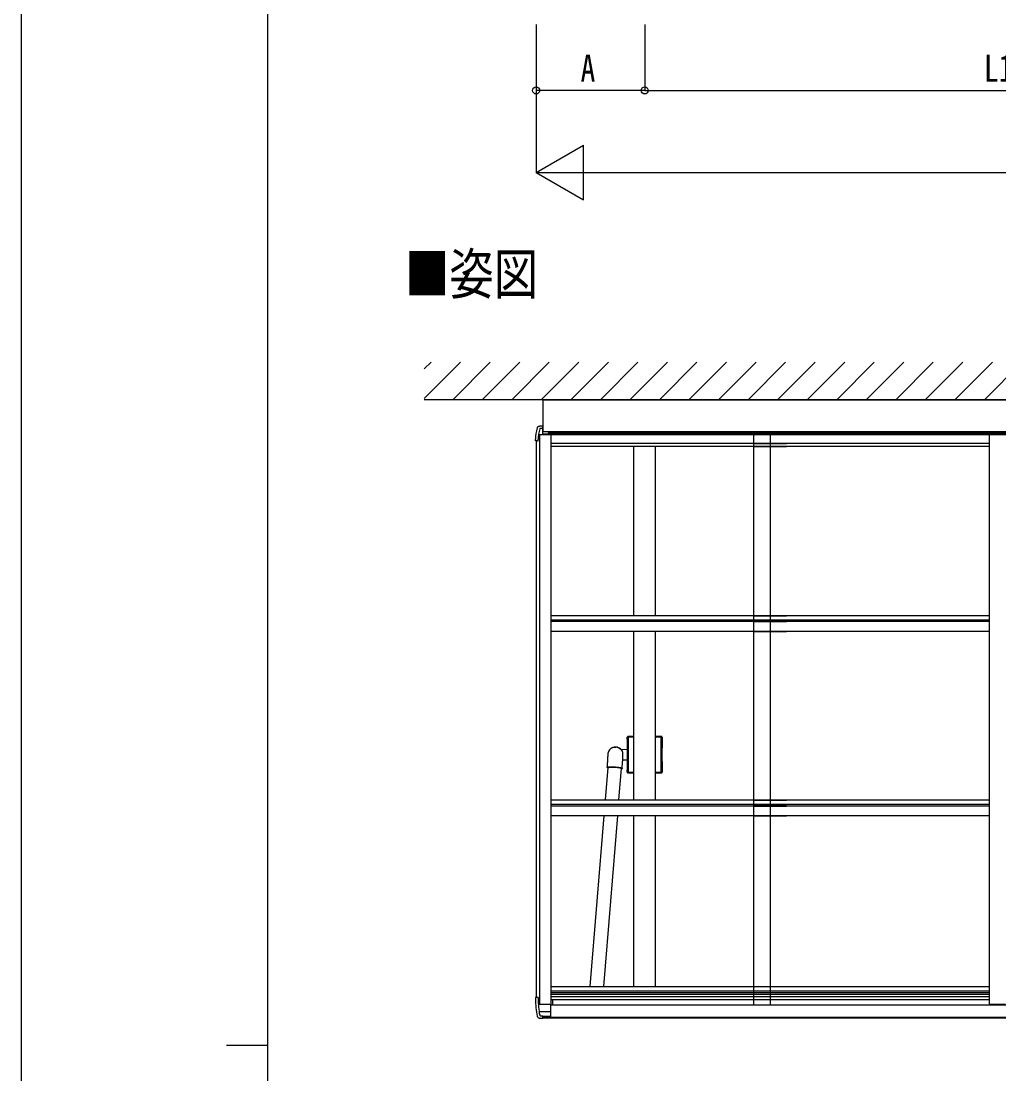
# Model space of a CAD drawing. Units: millimetres, scale not verified. Extents: x -10512 to 10512, y -7425 to 7425.
# Drawn here: x -10512 to -7540, y 225 to 3424 of the extents above; entities that cross this region are included whole.
import ezdxf
from ezdxf.enums import TextEntityAlignment as Align

# ---------------------------------------------------------------- set-up
doc = ezdxf.new("R2010")
doc.units = ezdxf.units.MM
doc.header["$LTSCALE"] = 40
for name, color, linetype in [('0-2_USER1', 3, 'Continuous'), ('0-3_YKK_11E', 7, 'Continuous'), ('0-5_YKK_13', 4, 'Continuous'), ('0-6_YKK_A1', 4, 'Continuous'), ('0-7_YKK_D', 6, 'Continuous'), ('0-8_YKK_ZWAK', 7, 'Continuous')]:
    doc.layers.add(name, color=color, linetype=linetype)
doc.styles.add('ＭＳ ゴシック', font='')
doc.styles.get('ＭＳ ゴシック').set_extended_font_data('MS Gothic')

msp = doc.modelspace()

# ---------------------------------------------------------------- linework, layer by layer
at = {"layer": '0-3_YKK_11E'}
for p, q in [((-8649.51, 1250.16), (-8667.51, 1250.16)), ((-8649.51, 1247.96), (-8664.31, 1247.96)), ((-8565.51, 1250.16), (-8583.51, 1250.16)), ((-8568.71, 1247.96), (-8583.51, 1247.96)), ((-8667.51, 1140.16), (-8649.51, 1140.16)), ((-8664.31, 1142.36), (-8649.51, 1142.36)), ((-8583.51, 1142.36), (-8568.71, 1142.36)), ((-8583.51, 1140.16), (-8565.51, 1140.16))]:
    msp.add_line(p, q, dxfattribs=at)
for points in [[(-8666.81, 1245.46), (-8666.81, 1235.96), (-8666.91, 1235.73), (-8667.01, 1235.51), (-8667.01, 1219.81), (-8666.91, 1219.58), (-8666.81, 1219.36), (-8666.81, 1218.96), (-8666.91, 1218.73), (-8667.01, 1218.51), (-8667.01, 1195.81), (-8666.91, 1195.58), (-8666.81, 1195.36), (-8666.81, 1194.96), (-8666.91, 1194.73), (-8667.01, 1194.51)], [(-8566.21, 1144.86), (-8566.21, 1154.36), (-8566.11, 1154.58), (-8566.01, 1154.81), (-8566.01, 1170.51), (-8566.11, 1170.73), (-8566.21, 1170.96), (-8566.21, 1171.36), (-8566.11, 1171.58), (-8566.01, 1171.81), (-8566.01, 1194.51), (-8566.11, 1194.73), (-8566.21, 1194.96), (-8566.21, 1195.36), (-8566.11, 1195.58), (-8566.01, 1195.81), (-8566.01, 1218.51), (-8566.11, 1218.73), (-8566.21, 1218.96), (-8566.21, 1219.36), (-8566.11, 1219.58), (-8566.01, 1219.81), (-8566.01, 1235.51), (-8566.11, 1235.73), (-8566.21, 1235.96), (-8566.21, 1245.46)], [(-8667.01, 1194.51), (-8667.01, 1171.81), (-8666.91, 1171.58), (-8666.81, 1171.36), (-8666.81, 1170.96), (-8666.91, 1170.73), (-8667.01, 1170.51), (-8667.01, 1154.81), (-8666.91, 1154.58), (-8666.81, 1154.36), (-8666.81, 1144.86)]]:
    msp.add_lwpolyline(points, dxfattribs=at)
for centre, radius, start, end in [((-8667.51, 1248.16), 2, 90, 181.08102), ((-11476.26, 1195.16), 2807.25, 358.91898, 1.08102), ((-8664.31, 1245.46), 2.5, 90, 180), ((-8568.71, 1245.46), 2.5, 0, 90), ((-8565.51, 1248.16), 2, 358.91898, 90), ((-5756.76, 1195.16), 2807.25, 178.91898, 181.08102), ((-8667.51, 1142.16), 2, 178.91898, 270), ((-8664.31, 1144.86), 2.5, 180, 270), ((-8568.71, 1144.86), 2.5, 270, 0), ((-8565.51, 1142.16), 2, 270, 1.08102)]:
    msp.add_arc(centre, radius, start, end, dxfattribs=at)
at = {"layer": '0-5_YKK_13'}
for p, q in [((-8926.51, 2273.96), (-8926.51, 2177.11)), ((-8926.51, 2273.96), (-6112.51, 2273.96)), ((-8935.52, 2194), (-8926.51, 2194.47)), ((-8926.51, 2186.47), (-8933.83, 2186.47)), ((-8926.51, 2194.47), (-8926.51, 2193.61)), ((-8926.51, 2193.61), (-8926.51, 2191.74)), ((-8926.51, 2191.74), (-8926.51, 2186.47)), ((-8926.51, 2168.17), (-8926.51, 2186.47)), ((-8926.51, 2177.11), (-6112.51, 2177.11)), ((-8948.51, 2148.47), (-8948.51, 2153.47)), ((-8947.65, 2148.47), (-8948.51, 2148.47)), ((-8944.36, 2148.47), (-8947.65, 2148.47)), ((-8944.36, 2148.47), (-8940.51, 2148.47)), ((-8940.51, 2148.47), (-8940.51, 2153.47)), ((-8937.51, 2168.17), (-8926.51, 2168.17)), ((-8937.51, 2155.47), (-8937.51, 2168.17)), ((-8728.27, 1198.48), (-8728.17, 1199.1)), ((-8688.98, 1211.16), (-8686.51, 1211.16)), ((-8686.51, 1210.16), (-8688.07, 1210.16)), ((-8687.26, 1209.16), (-8687.01, 1209.16)), ((-8687.01, 1209.16), (-8686.51, 1208.66)), ((-8686.51, 1210.16), (-8686.51, 1208.12)), ((-8669.51, 1211.66), (-8669.51, 1178.66)), ((-8728.95, 1156.1), (-8736.88, 1058.19)), ((-8707.85, 1157.04), (-8707.85, 1157.09)), ((-8694.75, 1058.19), (-8687.03, 1153.5)), ((-8669.51, 1178.66), (-8683.23, 1179.06)), ((-8740.8, 1009.83), (-8782.84, 490.78)), ((-8740.7, 490.78), (-8698.66, 1009.83)), ((-8948.51, 457.12), (-8948.51, 452.12)), ((-8947.65, 457.12), (-8948.51, 457.12)), ((-8940.51, 457.12), (-8940.51, 452.12)), ((-8902.51, 437.27), (-8902.51, 415.12)), ((-8935.52, 394.59), (-8926.51, 394.12)), ((-8933.83, 402.12), (-8926.51, 402.12)), ((-8926.51, 396.86), (-8926.51, 402.12)), ((-8902.51, 399.72), (-8926.51, 399.72)), ((-8903.51, 397.72), (-8926.51, 397.72)), ((-8926.51, 394.98), (-8926.51, 396.86)), ((-8926.51, 394.12), (-8926.51, 394.98)), ((-8903.51, 397.72), (-8902.51, 398.72)), ((-8902.51, 399.72), (-8902.51, 398.72))]:
    msp.add_line(p, q, dxfattribs=at)
for points in [[(-8943.17, 2188.09), (-8942.89, 2188.85), (-8942.54, 2189.58), (-8942.11, 2190.28), (-8941.62, 2190.93), (-8941.36, 2191.24), (-8941.01, 2191.6), (-8940.34, 2192.19), (-8939.63, 2192.69), (-8938.89, 2193.11), (-8938.12, 2193.45), (-8937.34, 2193.71), (-8936.97, 2193.8), (-8936.56, 2193.88), (-8935.78, 2193.98)], [(-8937.51, 2155.47), (-8937.51, 2153.47), (-8940.51, 2153.47)], [(-8704.11, 1217.84), (-8707.73, 1217.94), (-8709.57, 1217.73), (-8711.39, 1217.36), (-8713.19, 1216.83), (-8714.95, 1216.11), (-8718.31, 1214.27)], [(-8709.61, 1217.79), (-8706.98, 1218.11), (-8704.09, 1218.11)], [(-8690.46, 1212.55), (-8693.19, 1214.54), (-8694.74, 1215.4), (-8696.43, 1216.15), (-8698.22, 1216.79), (-8700.12, 1217.29), (-8704.11, 1217.84)], [(-8728.15, 1199.17), (-8728.25, 1198.54), (-8728.3, 1198.21), (-8728.35, 1197.87), (-8728.4, 1197.49), (-8728.45, 1197.09), (-8728.49, 1196.66), (-8728.54, 1196.22), (-8728.64, 1195.27), (-8728.73, 1194.27), (-8728.82, 1193.21), (-8728.91, 1192.12), (-8728.99, 1191.01), (-8729.08, 1189.85), (-8729.16, 1188.64), (-8729.25, 1187.38), (-8729.33, 1186.07), (-8729.42, 1184.72), (-8729.5, 1183.32), (-8729.59, 1181.89), (-8729.67, 1180.42), (-8729.76, 1178.91), (-8729.84, 1177.38), (-8729.92, 1175.82), (-8730, 1174.23), (-8730.08, 1172.63), (-8730.23, 1169.37), (-8730.39, 1166.08), (-8730.56, 1162.79), (-8730.95, 1156.21)], [(-8686.51, 1210.16), (-8686.51, 1211.16), (-8669.51, 1211.66)], [(-8685.03, 1153.39), (-8684.61, 1159.96), (-8684.13, 1166.53), (-8683.88, 1169.78), (-8683.76, 1171.39), (-8683.65, 1172.97), (-8683.54, 1174.53), (-8683.43, 1176.06), (-8683.33, 1177.56), (-8683.23, 1179.04), (-8683.14, 1180.47), (-8683.05, 1181.86), (-8682.97, 1183.22), (-8682.9, 1184.52), (-8682.83, 1185.78), (-8682.76, 1187), (-8682.71, 1188.16), (-8682.65, 1189.28), (-8682.61, 1190.37), (-8682.57, 1191.43), (-8682.54, 1192.44), (-8682.51, 1193.38), (-8682.51, 1193.83), (-8682.5, 1194.26), (-8682.5, 1194.66), (-8682.5, 1195.04), (-8682.51, 1195.4), (-8682.52, 1195.73), (-8682.54, 1196.36)], [(-8729.04, 1155.1), (-8729.87, 1155.39), (-8730.57, 1155.73), (-8730.91, 1156.06), (-8730.89, 1156.37), (-8730.51, 1156.65), (-8729.78, 1156.9), (-8728.7, 1157.13), (-8727.29, 1157.31), (-8725.58, 1157.46), (-8723.6, 1157.56), (-8721.36, 1157.62), (-8718.92, 1157.63), (-8716.3, 1157.6), (-8713.55, 1157.53), (-8710.72, 1157.41), (-8707.84, 1157.26)], [(-8707.85, 1157.09), (-8710.64, 1157.24), (-8713.38, 1157.35), (-8716.03, 1157.41), (-8718.55, 1157.44), (-8720.88, 1157.41), (-8722.99, 1157.35), (-8724.85, 1157.23), (-8726.42, 1157.08), (-8727.67, 1156.89), (-8728.59, 1156.66), (-8729.15, 1156.4), (-8729.35, 1156.12), (-8729.19, 1155.81), (-8728.99, 1155.66)], [(-8687.06, 1153.07), (-8686.83, 1153.2), (-8686.63, 1153.49), (-8686.8, 1153.8), (-8687.32, 1154.12), (-8688.2, 1154.46), (-8689.42, 1154.8), (-8690.96, 1155.15), (-8692.79, 1155.49), (-8694.88, 1155.81), (-8697.19, 1156.12), (-8699.69, 1156.41), (-8702.33, 1156.67), (-8705.06, 1156.89), (-8707.85, 1157.09)], [(-8707.84, 1157.26), (-8704.96, 1157.06), (-8702.14, 1156.83), (-8699.4, 1156.56), (-8696.8, 1156.27), (-8694.37, 1155.96), (-8692.17, 1155.62), (-8690.21, 1155.28), (-8688.53, 1154.92), (-8687.15, 1154.57), (-8686.11, 1154.22), (-8685.41, 1153.87), (-8685.07, 1153.54), (-8685.09, 1153.24), (-8685.47, 1152.95), (-8686.2, 1152.7), (-8687.11, 1152.51)], [(-8940.51, 457.12), (-8944.36, 457.12), (-8947.65, 457.12)], [(-8943.17, 400.53), (-8942.95, 399.88), (-8942.6, 399.12), (-8942.17, 398.4), (-8941.68, 397.73), (-8941.12, 397.1), (-8940.44, 396.49), (-8939.71, 395.96), (-8938.95, 395.52), (-8938.58, 395.34), (-8938.17, 395.17), (-8937.38, 394.9), (-8936.57, 394.71), (-8935.77, 394.61)], [(-8937.75, 415.12), (-8902.51, 415.12), (-8902.51, 399.72)]]:
    msp.add_lwpolyline(points, dxfattribs=at)
for centre, radius, start, end in [((-8833.51, 2153.47), 115, 162.49309, 180), ((-8833.51, 2153.47), 107, 162.82818, 180), ((-8933.83, 2184.47), 2, 90, 162.82818), ((-8705.51, 1195.16), 23, 111.81844, 170.14022), ((-8705.51, 1195.16), 23, 67.92892, 86.47738), ((-8705.51, 1195.16), 23, 2.97954, 56.29753), ((-8696.77, 452.04), 251.74, 179.98118, 191.80718), ((-8691.42, 452.04), 249.09, 179.98192, 191.23052), ((-8933.83, 404.12), 2, 197.17182, 270)]:
    msp.add_arc(centre, radius, start, end, dxfattribs=at)
for start_param, end_param in [(1.7412255, 3.1395369), (6.2811296, 8.0244108)]:
    msp.add_ellipse((-8707.99, 1154.8), major_axis=(20.96, -1.3), ratio=0.107617, start_param=start_param, end_param=end_param, dxfattribs=at)
at = {"layer": '0-6_YKK_A1'}
for p, q in [((-9286.53, 2367.35), (-9265.83, 2388.05)), ((-9286.53, 2277.55), (-9176.02, 2388.05)), ((-9200.31, 2273.96), (-9086.22, 2388.05)), ((-9110.51, 2273.96), (-8996.42, 2388.05)), ((-9020.7, 2273.96), (-8906.62, 2388.05)), ((-8930.9, 2273.96), (-8816.81, 2388.05)), ((-8841.1, 2273.96), (-8727.01, 2388.05)), ((-8751.3, 2273.96), (-8637.21, 2388.05)), ((-8661.49, 2273.96), (-8547.41, 2388.05)), ((-8571.69, 2273.96), (-8457.6, 2388.05)), ((-8481.89, 2273.96), (-8367.8, 2388.05)), ((-8392.09, 2273.96), (-8278, 2388.05)), ((-8302.28, 2273.96), (-8188.2, 2388.05)), ((-8212.48, 2273.96), (-8098.39, 2388.05)), ((-8122.68, 2273.96), (-8008.59, 2388.05)), ((-8032.88, 2273.96), (-7918.79, 2388.05)), ((-7943.07, 2273.96), (-7828.99, 2388.05)), ((-7853.27, 2273.96), (-7739.18, 2388.05)), ((-7763.47, 2273.96), (-7649.38, 2388.05)), ((-7673.67, 2273.96), (-7559.58, 2388.05)), ((-7583.86, 2273.96), (-7469.78, 2388.05)), ((-5752.48, 2273.96), (-9286.53, 2273.96)), ((-8926.51, 2168.17), (-8926.51, 2194.04)), ((-8910.01, 2177.11), (-8910.01, 2174.62)), ((-8946.51, 2148.47), (-8946.51, 457.12)), ((-8936.81, 2153.47), (-8940.51, 2153.47)), ((-8926.51, 2170.34), (-6129.01, 2170.34)), ((-8926.51, 2170.17), (-6129.01, 2170.13)), ((-8926.51, 2168.18), (-6129.01, 2168.18)), ((-8910.01, 2174.62), (-6129.01, 2174.62)), ((-8901.51, 2168.18), (-8901.51, 437.27)), ((-8285.51, 2168.18), (-8285.51, 437.27)), ((-8235.51, 2168.18), (-8235.51, 437.27)), ((-7569.51, 2168.18), (-7569.51, 437.27)), ((-8235.51, 2140.31), (-8901.51, 2140.31)), ((-8235.51, 2132.01), (-8901.51, 2132.01)), ((-8649.51, 1617.28), (-8649.51, 2132.01)), ((-8583.51, 1617.28), (-8583.51, 2132.01)), ((-8285.51, 2140.31), (-8185.51, 2140.31)), ((-8285.51, 2132.01), (-8185.51, 2132.01)), ((-7569.51, 2140.31), (-8235.51, 2140.31)), ((-7569.51, 2132.01), (-8235.51, 2132.01)), ((-8235.51, 1617.28), (-8901.51, 1617.28)), ((-8235.51, 1604.27), (-8901.51, 1604.27)), ((-8235.51, 1599.72), (-8901.51, 1599.72)), ((-8285.51, 1617.28), (-8185.51, 1617.28)), ((-8285.51, 1604.27), (-8185.51, 1604.27)), ((-8285.51, 1599.72), (-8185.51, 1599.72)), ((-7569.51, 1617.28), (-8235.51, 1617.28)), ((-7569.51, 1604.27), (-8235.51, 1604.27)), ((-7569.51, 1599.72), (-8235.51, 1599.72)), ((-8235.51, 1569.89), (-8901.51, 1569.89)), ((-8649.51, 1056.81), (-8649.51, 1569.89)), ((-8583.51, 1056.81), (-8583.51, 1569.89)), ((-8285.51, 1569.89), (-8185.51, 1569.89)), ((-7569.51, 1569.89), (-8235.51, 1569.89)), ((-8235.51, 1056.81), (-8901.51, 1056.81)), ((-8285.51, 1056.81), (-8185.51, 1056.81)), ((-7569.51, 1056.81), (-8235.51, 1056.81)), ((-8235.51, 1043.8), (-8901.51, 1043.8)), ((-8235.51, 1039.25), (-8901.51, 1039.25)), ((-8285.51, 1043.8), (-8185.51, 1043.8)), ((-8285.51, 1039.25), (-8185.51, 1039.25)), ((-7569.51, 1043.8), (-8235.51, 1043.8)), ((-7569.51, 1039.25), (-8235.51, 1039.25)), ((-8235.51, 1009.41), (-8901.51, 1009.41)), ((-8649.51, 489.39), (-8649.51, 1009.41)), ((-8583.51, 489.39), (-8583.51, 1009.41)), ((-8285.51, 1009.41), (-8185.51, 1009.41)), ((-7569.51, 1009.41), (-8235.51, 1009.41)), ((-8235.51, 489.39), (-8901.51, 489.39)), ((-7569.51, 489.39), (-8235.51, 489.39)), ((-8936.81, 452.12), (-8940.51, 452.12)), ((-8235.51, 476.38), (-8901.51, 476.38)), ((-8235.51, 471.3), (-8901.51, 471.3)), ((-8901.51, 467.37), (-8235.51, 467.37)), ((-8235.51, 459.18), (-8901.51, 459.18)), ((-8235.51, 450.78), (-8901.51, 450.78)), ((-8896.51, 450.78), (-8896.51, 435.17)), ((-7569.51, 476.38), (-8235.51, 476.38)), ((-7569.51, 471.3), (-8235.51, 471.3)), ((-8235.51, 467.37), (-7569.51, 467.37)), ((-7569.51, 459.18), (-8235.51, 459.18)), ((-7569.51, 450.78), (-8235.51, 450.78)), ((-8902.51, 435.17), (-6142.51, 435.17)), ((-7569.51, 437.27), (-7519.51, 437.27)), ((-6119.02, 397.12), (-8926.51, 397.12)), ((-6119.02, 394.98), (-8926.51, 394.98))]:
    msp.add_line(p, q, dxfattribs=at)
msp.add_lwpolyline([(-8936.81, 2168.17), (-8936.81, 437.27), (-8901.51, 437.27)], dxfattribs=at)
at = {"layer": '0-7_YKK_D'}
for p, q in [((-8946.51, 3414.42), (-8946.51, 2963.42)), ((-8946.51, 3414.42), (-8946.51, 3212.53)), ((-8616.51, 3414.42), (-8616.51, 3212.53)), ((-8616.51, 3414.42), (-8616.51, 3212.53)), ((-8616.51, 3213.53), (-8946.51, 3213.53)), ((-8616.51, 3213.53), (-6422.51, 3213.53)), ((-8946.51, 2964.42), (-8802.17, 3047.75)), ((-8802.17, 2881.08), (-8802.17, 3047.75)), ((-8946.51, 2964.42), (-8802.17, 2881.08)), ((-8946.51, 2964.42), (-8657.83, 2964.42)), ((-8779.84, 2964.42), (-2679.18, 2964.42))]:
    msp.add_line(p, q, dxfattribs=at)
for centre in [(-8946.51, 3213.53), (-8616.51, 3213.53), (-8616.51, 3213.53)]:
    msp.add_circle(centre, 10.62, dxfattribs=at)
at = {"layer": '0-8_YKK_ZWAK'}
for p, q in [((-9762.45, -6312.5), (-9762.45, 6937.5)), ((-9887.45, 312.5), (-9762.45, 312.5))]:
    msp.add_line(p, q, dxfattribs=at)
msp.add_lwpolyline([(-10512.5, -7425), (10512.5, -7425), (10512.5, 7425), (-10512.5, 7425)], close=True, dxfattribs=at)

# ---------------------------------------------------------------- texts
at = {"layer": '0-2_USER1', "style": 'ＭＳ ゴシック', "width": 0.8}
msp.add_text('■姿図', height=123.8, dxfattribs=at).set_placement((-9345.51, 2557.2), align=Align.BOTTOM_LEFT)
at = {"layer": '0-7_YKK_D', "style": 'ＭＳ ゴシック', "width": 0.8}
for s, p in [('A', (-8811.51, 3215.19)), ('L1', (-7585.51, 3215.19))]:
    msp.add_text(s, height=82.48, dxfattribs=at).set_placement(p, align=Align.BOTTOM_LEFT)

doc.saveas('drawing.dxf')
